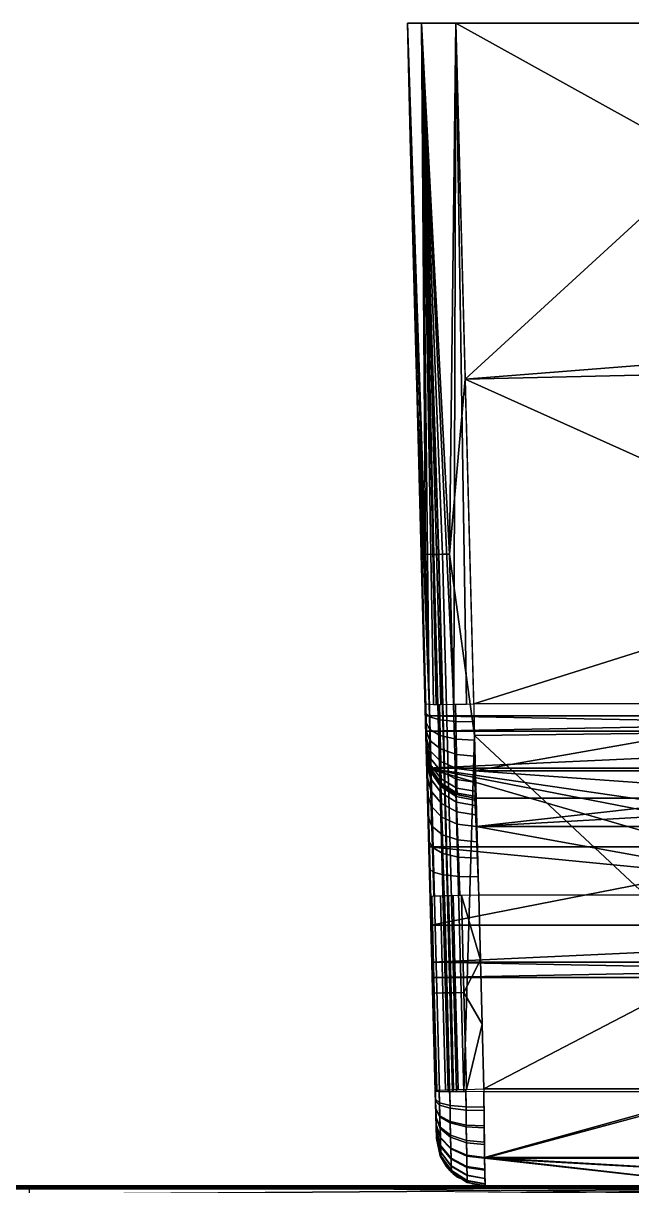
# Model space of a CAD drawing. Extents: x -30.2 to 30.1, y -17.9 to 0.1.
# Drawn here: x -16.78 to -10.5, y -11.87 to 0.13 of the extents above; entities that cross this region are included whole.
import ezdxf

# ---------------------------------------------------------------- set-up
doc = ezdxf.new("R2010")
doc.units = 0
doc.header["$MEASUREMENT"] = 0
doc.layers.add('Pux Jalapa', color=255, linetype='CONTINUOUS')

msp = doc.modelspace()

# ---------------------------------------------------------------- linework, layer by layer
at = {"layer": 'Pux Jalapa'}
for points in [[(-12.814, 0.132, -7.064), (-12.722, -3.381, -6.972), (-12.588, -6.898, -7.081)], [(-12.668, 0.132, -7.418), (-12.814, 0.132, -7.064), (-12.588, -6.898, -7.081)], [(-12.814, 0.132, 7.064), (-12.668, 0.132, 7.418), (-12.627, -5.35, 7.125)], [(-12.671, -5.345, 6.921), (-12.814, 0.132, 7.064), (-12.666, -5.347, 6.99)], [(-12.627, -5.35, 7.125), (-12.666, -5.347, 6.99), (-12.814, 0.132, 7.064)], [(-10.866, 0.132, 7.564), (-12.314, 0.132, 7.564), (-12.814, 0.132, 7.064)], [(-12.814, 0.132, 7.064), (-12.814, 0.132, 5.652), (-10.843, 0.132, 5.673)], [(-12.814, 0.132, 5.652), (-12.814, 0.132, 4.239), (-10.843, 0.132, 5.673)], [(-12.814, 0.132, 4.239), (-12.814, 0.132, 2.826), (-10.843, 0.132, 3.782)], [(-12.814, 0.132, 2.826), (-12.814, 0.132, 1.413), (-10.843, 0.132, 3.782)], [(-12.814, 0.132, 1.413), (-12.814, 0.132, 0), (-10.5, 0.132, 0)], [(-12.814, 0.132, 0), (-12.814, 0.132, -1.413), (-10.5, 0.132, 0)], [(-12.814, 0.132, -1.413), (-12.814, 0.132, -2.826), (-10.843, 0.132, -3.782)], [(-12.814, 0.132, -2.826), (-12.814, 0.132, -4.239), (-10.843, 0.132, -3.782)], [(-12.814, 0.132, -4.239), (-12.814, 0.132, -5.652), (-10.843, 0.132, -5.673)], [(-12.814, 0.132, -5.652), (-12.814, 0.132, -7.064), (-10.843, 0.132, -5.673)], [(-12.814, 0.132, -7.064), (-12.314, 0.132, -7.564), (-10.866, 0.132, -7.564)], [(-10.165, 0.132, -1.25), (-10.5, 0.132, 0), (-12.814, 0.132, -1.413)], [(-10.5, 0.132, 0), (-10.165, 0.132, 1.25), (-12.814, 0.132, 1.413)], [(-10.843, 0.132, 3.782), (-10.843, 0.132, 5.673), (-12.814, 0.132, 4.239)], [(-10.843, 0.132, -5.673), (-10.843, 0.132, -3.782), (-12.814, 0.132, -4.239)], [(-10.843, 0.132, 5.673), (-10.866, 0.132, 7.564), (-12.814, 0.132, 7.064)], [(-10.843, 0.132, 3.782), (-12.814, 0.132, 1.413), (-10.165, 0.132, 1.25)], [(-12.814, 0.132, -1.413), (-10.843, 0.132, -3.782), (-10.165, 0.132, -1.25)], [(-10.843, 0.132, -5.673), (-12.814, 0.132, -7.064), (-10.866, 0.132, -7.564)], [(-12.814, 0.132, 7.064), (-12.814, 0.132, 5.78), (-12.782, -1.093, 7.032)], [(-12.814, 0.132, 5.78), (-12.814, 0.132, 4.496), (-12.777, -1.307, 5.362)], [(-12.814, 0.132, 4.496), (-12.814, 0.132, 3.211), (-12.777, -1.307, 3.575)], [(-12.814, 0.132, 3.211), (-12.814, 0.132, 1.927), (-12.777, -1.307, 1.787)], [(-12.814, 0.132, 1.927), (-12.814, 0.132, 0.642), (-12.777, -1.307, 1.787)], [(-12.814, 0.132, 0.642), (-12.814, 0.132, -0.642), (-12.777, -1.307, 0)], [(-12.814, 0.132, -0.642), (-12.814, 0.132, -1.927), (-12.777, -1.307, -1.787)], [(-12.814, 0.132, -1.927), (-12.814, 0.132, -3.211), (-12.777, -1.307, -1.787)], [(-12.814, 0.132, -3.211), (-12.814, 0.132, -4.496), (-12.777, -1.307, -3.575)], [(-12.814, 0.132, -4.496), (-12.814, 0.132, -5.78), (-12.777, -1.307, -5.362)], [(-12.814, 0.132, -5.78), (-12.814, 0.132, -7.064), (-12.784, -1.039, -7.034)], [(-12.777, -1.307, 3.575), (-12.777, -1.307, 5.362), (-12.814, 0.132, 4.496)], [(-12.777, -1.307, 1.787), (-12.777, -1.307, 3.575), (-12.814, 0.132, 3.211)], [(-12.777, -1.307, 0), (-12.777, -1.307, 1.787), (-12.814, 0.132, 0.642)], [(-12.777, -1.307, -1.787), (-12.777, -1.307, 0), (-12.814, 0.132, -0.642)], [(-12.777, -1.307, -3.575), (-12.777, -1.307, -1.787), (-12.814, 0.132, -3.211)], [(-12.777, -1.307, -5.362), (-12.777, -1.307, -3.575), (-12.814, 0.132, -4.496)], [(-12.782, -1.093, 7.032), (-12.814, 0.132, 5.78), (-12.777, -1.307, 5.362)], [(-12.777, -1.307, -5.362), (-12.814, 0.132, -5.78), (-12.784, -1.039, -7.034)], [(-12.314, 0.132, -7.564), (-12.668, 0.132, -7.418), (-12.334, -6.898, -7.337)], [(-12.588, -6.898, -7.081), (-12.544, -6.899, -7.161), (-12.668, 0.132, -7.418)], [(-12.544, -6.899, -7.161), (-12.517, -6.9, -7.197), (-12.668, 0.132, -7.418)], [(-12.517, -6.9, -7.197), (-12.511, -6.9, -7.204), (-12.668, 0.132, -7.418)], [(-12.511, -6.9, -7.204), (-12.468, -6.9, -7.249), (-12.668, 0.132, -7.418)], [(-12.468, -6.9, -7.249), (-12.334, -6.898, -7.337), (-12.668, 0.132, -7.418)], [(-12.668, 0.132, 7.418), (-12.314, 0.132, 7.564), (-12.379, -5.35, 7.375)], [(-12.379, -5.35, 7.375), (-12.452, -5.35, 7.334), (-12.668, 0.132, 7.418)], [(-12.452, -5.35, 7.334), (-12.488, -5.351, 7.307), (-12.668, 0.132, 7.418)], [(-12.488, -5.351, 7.307), (-12.494, -5.351, 7.302), (-12.668, 0.132, 7.418)], [(-12.494, -5.351, 7.302), (-12.54, -5.351, 7.258), (-12.668, 0.132, 7.418)], [(-12.54, -5.351, 7.258), (-12.627, -5.35, 7.125), (-12.668, 0.132, 7.418)], [(-12.314, 0.132, 7.564), (-12.218, -3.543, 7.468), (-12.379, -5.35, 7.375)], [(-12.334, -6.898, -7.337), (-12.203, -6.896, -7.375), (-12.314, 0.132, -7.564)], [(-12.203, -6.896, -7.375), (-12.13, -6.894, -7.38), (-12.314, 0.132, -7.564)], [(-12.13, -6.894, -7.38), (-12.314, 0.132, -7.564), (-4.179, -4.381, -7.446)], [(-12.314, 0.132, -7.564), (0, 0.132, -7.564), (-4.179, -4.381, -7.446)], [(-8.21, 0.132, 7.564), (-12.314, 0.132, 7.564), (-12.218, -3.543, 7.468)], [(-3.652, -2.868, 7.486), (-8.21, 0.132, 7.564), (-12.218, -3.543, 7.468)], [(-9.417, 0.132, 7.564), (-10.866, 0.132, 7.564), (-10.843, 0.132, 5.673)], [(-10.866, 0.132, -7.564), (-9.417, 0.132, -7.564), (-10.843, 0.132, -5.673)], [(-8.871, 0.132, 3.782), (-8.871, 0.132, 5.673), (-10.843, 0.132, 5.673), (-10.843, 0.132, 3.782)], [(-8.871, 0.132, -5.673), (-8.871, 0.132, -3.782), (-10.843, 0.132, -3.782), (-10.843, 0.132, -5.673)], [(-9.25, 0.132, -2.165), (-10.165, 0.132, -1.25), (-10.843, 0.132, -3.782)], [(-10.165, 0.132, 1.25), (-9.25, 0.132, 2.165), (-10.843, 0.132, 3.782)], [(-10.843, 0.132, 5.673), (-8.871, 0.132, 5.673), (-9.417, 0.132, 7.564)], [(-8.871, 0.132, 3.782), (-10.843, 0.132, 3.782), (-9.25, 0.132, 2.165)], [(-10.843, 0.132, -3.782), (-8.871, 0.132, -3.782), (-9.25, 0.132, -2.165)], [(-8.871, 0.132, -5.673), (-10.843, 0.132, -5.673), (-9.417, 0.132, -7.564)], [(-12.784, -1.039, -7.034), (-12.753, -2.21, -7.003), (-12.777, -1.307, -5.362)], [(-12.75, -2.318, 7), (-12.782, -1.093, 7.032), (-12.777, -1.307, 5.362)], [(-12.777, -1.307, 3.575), (-12.739, -2.746, 3.575), (-12.739, -2.746, 5.362), (-12.777, -1.307, 5.362)], [(-12.777, -1.307, 1.787), (-12.739, -2.746, 1.787), (-12.739, -2.746, 3.575), (-12.777, -1.307, 3.575)], [(-12.777, -1.307, 0), (-12.739, -2.746, 0), (-12.739, -2.746, 1.787), (-12.777, -1.307, 1.787)], [(-12.777, -1.307, -1.787), (-12.739, -2.746, -1.787), (-12.739, -2.746, 0), (-12.777, -1.307, 0)], [(-12.777, -1.307, -3.575), (-12.739, -2.746, -3.575), (-12.739, -2.746, -1.787), (-12.777, -1.307, -1.787)], [(-12.777, -1.307, -5.362), (-12.739, -2.746, -5.362), (-12.739, -2.746, -3.575), (-12.777, -1.307, -3.575)], [(-12.777, -1.307, 5.362), (-12.739, -2.746, 5.362), (-12.75, -2.318, 7)], [(-12.739, -2.746, -5.362), (-12.777, -1.307, -5.362), (-12.753, -2.21, -7.003)], [(-12.753, -2.21, -7.003), (-12.722, -3.381, -6.972), (-12.739, -2.746, -5.362)], [(-12.718, -3.543, 6.968), (-12.75, -2.318, 7), (-12.739, -2.746, 5.362)], [(-12.739, -2.746, 3.575), (-12.701, -4.185, 3.575), (-12.701, -4.185, 5.362), (-12.739, -2.746, 5.362)], [(-12.739, -2.746, 1.787), (-12.701, -4.185, 1.787), (-12.701, -4.185, 3.575), (-12.739, -2.746, 3.575)], [(-12.739, -2.746, 0), (-12.701, -4.185, 0), (-12.701, -4.185, 1.787), (-12.739, -2.746, 1.787)], [(-12.739, -2.746, -1.787), (-12.701, -4.185, -1.787), (-12.701, -4.185, 0), (-12.739, -2.746, 0)], [(-12.739, -2.746, -3.575), (-12.701, -4.185, -3.575), (-12.701, -4.185, -1.787), (-12.739, -2.746, -1.787)], [(-12.739, -2.746, -5.362), (-12.701, -4.185, -5.362), (-12.701, -4.185, -3.575), (-12.739, -2.746, -3.575)], [(-12.739, -2.746, 5.362), (-12.701, -4.185, 5.362), (-12.718, -3.543, 6.968)], [(-12.701, -4.185, -5.362), (-12.739, -2.746, -5.362), (-12.722, -3.381, -6.972)], [(-4.152, -3.355, 7.473), (-3.652, -2.868, 7.486), (-12.218, -3.543, 7.468)], [(-4.251, -7.125, 7.374), (-4.152, -3.355, 7.473), (-12.218, -3.543, 7.468)], [(-12.722, -3.381, -6.972), (-12.63, -6.894, -6.88), (-12.588, -6.898, -7.081)], [(-12.722, -3.381, -6.972), (-12.692, -4.552, -6.942), (-12.701, -4.185, -5.362)], [(-12.686, -4.769, 6.936), (-12.718, -3.543, 6.968), (-12.701, -4.185, 5.362)], [(-12.218, -3.543, 7.468), (-12.122, -7.219, 7.372), (-12.379, -5.35, 7.375)], [(-12.218, -3.543, 7.468), (-12.122, -7.219, 7.372), (-4.251, -7.125, 7.374)], [(-12.701, -4.185, 3.575), (-12.663, -5.625, 3.575), (-12.663, -5.625, 5.362), (-12.701, -4.185, 5.362)], [(-12.701, -4.185, 1.787), (-12.663, -5.625, 1.787), (-12.663, -5.625, 3.575), (-12.701, -4.185, 3.575)], [(-12.701, -4.185, 0), (-12.663, -5.625, 0), (-12.663, -5.625, 1.787), (-12.701, -4.185, 1.787)], [(-12.701, -4.185, -1.787), (-12.663, -5.625, -1.787), (-12.663, -5.625, 0), (-12.701, -4.185, 0)], [(-12.701, -4.185, -3.575), (-12.663, -5.625, -3.575), (-12.663, -5.625, -1.787), (-12.701, -4.185, -1.787)], [(-12.701, -4.185, -5.362), (-12.663, -5.625, -5.362), (-12.663, -5.625, -3.575), (-12.701, -4.185, -3.575)], [(-12.701, -4.185, 5.362), (-12.663, -5.625, 5.362), (-12.686, -4.769, 6.936)], [(-12.663, -5.625, -5.362), (-12.701, -4.185, -5.362), (-12.692, -4.552, -6.942)], [(-4.245, -6.894, -7.38), (-12.13, -6.894, -7.38), (-4.179, -4.381, -7.446)], [(-12.692, -4.552, -6.942), (-12.661, -5.723, -6.911), (-12.663, -5.625, -5.362)], [(-12.654, -5.994, 6.904), (-12.686, -4.769, 6.936), (-12.663, -5.625, 5.362)], [(-12.526, -10.894, 6.776), (-12.671, -5.345, 6.921), (-12.666, -5.347, 6.99), (-12.521, -10.896, 6.844)], [(-12.521, -10.896, 6.844), (-12.666, -5.347, 6.99), (-12.627, -5.35, 7.125), (-12.482, -10.898, 6.98)], [(-12.482, -10.898, 6.98), (-12.627, -5.35, 7.125), (-12.54, -5.351, 7.258), (-12.394, -10.9, 7.113)], [(-12.394, -10.9, 7.113), (-12.54, -5.351, 7.258), (-12.494, -5.351, 7.302), (-12.349, -10.9, 7.157)], [(-12.349, -10.9, 7.157), (-12.494, -5.351, 7.302), (-12.488, -5.351, 7.307), (-12.343, -10.9, 7.162)], [(-12.343, -10.9, 7.162), (-12.488, -5.351, 7.307), (-12.452, -5.35, 7.334), (-12.307, -10.899, 7.189)], [(-12.307, -10.899, 7.189), (-12.452, -5.35, 7.334), (-12.379, -5.35, 7.375), (-12.233, -10.899, 7.23)], [(-12.233, -10.899, 7.23), (-12.379, -5.35, 7.375), (-12.122, -7.219, 7.372)], [(-12.663, -5.625, 0), (-12.626, -7.064, 0), (-12.626, -7.064, 1.787), (-12.663, -5.625, 1.787)], [(-12.663, -5.625, -1.787), (-12.626, -7.064, -1.787), (-12.626, -7.064, 0), (-12.663, -5.625, 0)], [(-12.663, -5.625, -3.575), (-12.626, -7.064, -3.575), (-12.626, -7.064, -1.787), (-12.663, -5.625, -1.787)], [(-12.661, -5.723, -6.911), (-12.63, -6.894, -6.88), (-12.663, -5.625, -5.362)], [(-12.63, -6.894, -6.88), (-12.617, -7.381, -6.381), (-12.663, -5.625, -5.362)], [(-12.617, -7.381, -6.381), (-12.617, -7.381, -5.315), (-12.663, -5.625, -5.362)], [(-12.622, -7.219, 6.872), (-12.654, -5.994, 6.904), (-12.663, -5.625, 5.362)], [(-12.627, -7.018, 4.019), (-12.613, -7.558, 5.099), (-12.663, -5.625, 5.362)], [(-12.663, -5.625, 1.787), (-12.626, -7.064, 1.787), (-12.663, -5.625, 3.575)], [(-12.626, -7.064, -3.575), (-12.663, -5.625, -3.575), (-12.663, -5.625, -5.362)], [(-12.663, -5.625, 5.362), (-12.663, -5.625, 3.575), (-12.627, -7.018, 4.019)], [(-12.663, -5.625, -5.362), (-12.617, -7.381, -5.315), (-12.626, -7.064, -3.575)], [(-12.622, -7.219, 6.872), (-12.663, -5.625, 5.362), (-12.613, -7.558, 5.099)], [(-12.626, -7.064, 1.787), (-12.627, -7.018, 4.019), (-12.663, -5.625, 3.575)], [(-12.628, -6.987, -6.869), (-12.63, -6.894, -6.88), (-12.59, -6.898, -7.076), (-12.587, -7.027, -7.06)], [(-12.587, -7.027, -7.06), (-12.59, -6.898, -7.076), (-12.482, -6.9, -7.236), (-12.479, -7.058, -7.216)], [(-12.479, -7.058, -7.216), (-12.482, -6.9, -7.236), (-12.317, -6.898, -7.344), (-12.314, -7.077, -7.322)], [(-12.314, -7.077, -7.322), (-12.317, -6.898, -7.344), (-12.13, -6.894, -7.38), (-12.128, -7.08, -7.358)], [(-8.188, -6.894, -7.38), (-12.13, -6.894, -7.38), (-12.121, -7.584, -7.078)], [(-4.263, -7.584, -7.078), (-8.188, -6.894, -7.38), (-12.121, -7.584, -7.078)], [(-12.625, -7.082, -6.839), (-12.628, -6.987, -6.869), (-12.587, -7.027, -7.06), (-12.584, -7.158, -7.017)], [(-12.613, -7.558, 2.939), (-12.627, -7.018, 4.019), (-12.626, -7.064, 1.787)], [(-12.623, -7.177, 4.654), (-12.627, -7.018, 4.019), (-4.252, -7.177, 4.654)], [(-12.627, -7.018, 4.019), (-12.623, -7.177, 3.384), (-4.248, -7.018, 4.019)], [(-4.248, -7.018, 4.019), (-4.252, -7.177, 4.654), (-12.627, -7.018, 4.019)], [(-12.626, -7.064, 0), (-12.588, -8.503, 0), (-12.588, -8.503, 1.787), (-12.626, -7.064, 1.787)], [(-12.626, -7.064, -1.787), (-12.588, -8.503, -1.787), (-12.588, -8.503, 0), (-12.626, -7.064, 0)], [(-12.617, -7.381, -5.315), (-12.617, -7.381, -4.25), (-12.626, -7.064, -3.575)], [(-12.617, -7.381, -4.25), (-12.606, -7.821, -3.189), (-12.626, -7.064, -3.575)], [(-12.626, -7.064, 1.787), (-12.588, -8.503, 1.787), (-12.613, -7.558, 2.939)], [(-12.588, -8.503, -1.787), (-12.626, -7.064, -1.787), (-12.606, -7.821, -3.189)], [(-12.626, -7.064, -1.787), (-12.626, -7.064, -3.575), (-12.606, -7.821, -3.189)], [(-4.252, -7.177, 3.384), (-4.248, -7.018, 4.019), (-12.623, -7.177, 3.384)], [(-12.584, -7.158, -7.017), (-12.587, -7.027, -7.06), (-12.479, -7.058, -7.216), (-12.475, -7.219, -7.163)], [(-12.475, -7.219, -7.163), (-12.479, -7.058, -7.216), (-12.314, -7.077, -7.322), (-12.311, -7.259, -7.262)], [(-12.311, -7.259, -7.262), (-12.314, -7.077, -7.322), (-12.128, -7.08, -7.358), (-12.126, -7.269, -7.297)], [(-12.623, -7.163, -6.793), (-12.625, -7.082, -6.839), (-12.584, -7.158, -7.017), (-12.581, -7.272, -6.954)], [(-12.621, -7.239, -6.729), (-12.623, -7.163, -6.793), (-12.581, -7.272, -6.954), (-12.579, -7.377, -6.865)], [(-12.613, -7.558, 5.099), (-12.623, -7.177, 4.654), (-4.252, -7.177, 4.654)], [(-12.623, -7.177, 3.384), (-12.613, -7.558, 2.939), (-4.252, -7.177, 3.384)], [(-4.262, -7.558, 2.939), (-4.252, -7.177, 3.384), (-12.613, -7.558, 2.939)], [(-4.252, -7.177, 4.654), (-4.262, -7.558, 5.099), (-12.613, -7.558, 5.099)], [(-12.581, -7.272, -6.954), (-12.584, -7.158, -7.017), (-12.475, -7.219, -7.163), (-12.472, -7.358, -7.085)], [(-4.251, -7.125, 7.374), (-12.122, -7.219, 7.372), (-8.188, -10.894, 7.276)], [(-12.59, -8.444, 6.84), (-12.622, -7.219, 6.872), (-12.592, -8.368, 5.369)], [(-12.613, -7.558, 5.099), (-12.592, -8.368, 5.369), (-12.622, -7.219, 6.872)], [(-12.62, -7.298, -6.657), (-12.621, -7.239, -6.729), (-12.579, -7.377, -6.865), (-12.577, -7.458, -6.763)], [(-12.618, -7.344, -6.569), (-12.62, -7.298, -6.657), (-12.577, -7.458, -6.763), (-12.575, -7.522, -6.642)], [(-12.579, -7.377, -6.865), (-12.581, -7.272, -6.954), (-12.472, -7.358, -7.085), (-12.47, -7.488, -6.975)], [(-12.472, -7.358, -7.085), (-12.475, -7.219, -7.163), (-12.311, -7.259, -7.262), (-12.308, -7.416, -7.175)], [(-12.308, -7.416, -7.175), (-12.311, -7.259, -7.262), (-12.126, -7.269, -7.297), (-12.123, -7.432, -7.206)], [(-12.122, -7.219, 7.372), (-12.026, -10.894, 7.276), (-12.233, -10.899, 7.23)], [(-12.122, -7.219, 7.372), (-12.026, -10.894, 7.276), (-8.188, -10.894, 7.276)], [(-12.618, -7.371, -6.479), (-12.618, -7.344, -6.569), (-12.575, -7.522, -6.642), (-12.574, -7.559, -6.518)], [(-12.617, -7.381, -6.381), (-12.618, -7.371, -6.479), (-12.574, -7.559, -6.518), (-12.574, -7.573, -6.381)], [(-12.617, -7.381, -6.381), (-12.617, -7.381, -5.315), (-12.614, -7.429, -6.381)], [(-12.617, -7.381, -5.315), (-12.617, -7.381, -4.25), (-12.614, -7.429, -4.25)], [(-12.614, -7.429, -4.25), (-12.614, -7.429, -6.381), (-12.617, -7.381, -5.315)], [(-12.578, -7.564, -4.25), (-12.577, -7.591, -3.986), (-12.617, -7.412, -3.949), (-12.617, -7.381, -4.25)], [(-12.577, -7.591, -3.986), (-12.575, -7.664, -3.746), (-12.615, -7.495, -3.676), (-12.617, -7.412, -3.949)], [(-12.592, -7.525, -4.25), (-12.592, -7.525, -6.381), (-12.614, -7.429, -6.381), (-12.614, -7.429, -4.25)], [(-12.577, -7.458, -6.763), (-12.579, -7.377, -6.865), (-12.47, -7.488, -6.975), (-12.468, -7.587, -6.851)], [(-12.47, -7.488, -6.975), (-12.472, -7.358, -7.085), (-12.308, -7.416, -7.175), (-12.306, -7.561, -7.051)], [(-12.306, -7.561, -7.051), (-12.308, -7.416, -7.175), (-12.123, -7.432, -7.206), (-12.121, -7.584, -7.078)], [(-12.575, -7.664, -3.746), (-12.572, -7.791, -3.513), (-12.611, -7.639, -3.409), (-12.615, -7.495, -3.676)], [(-12.592, -8.368, 2.669), (-12.613, -7.558, 2.939), (-12.588, -8.503, 1.787)], [(-12.592, -8.368, 5.369), (-12.613, -7.558, 5.099), (-8.438, -8.368, 5.369)], [(-12.613, -7.558, 2.939), (-12.592, -8.368, 2.669), (-9.822, -8.368, 2.669)], [(-9.822, -8.368, 2.669), (-7.053, -8.368, 2.669), (-12.613, -7.558, 2.939)], [(-8.438, -8.368, 5.369), (-12.613, -7.558, 5.099), (-4.262, -7.558, 5.099)], [(-12.613, -7.558, 2.939), (-7.053, -8.368, 2.669), (-4.262, -7.558, 2.939)], [(-12.491, -7.7, -4.25), (-12.491, -7.7, -6.381), (-12.592, -7.525, -6.381), (-12.592, -7.525, -4.25)], [(-12.575, -7.522, -6.642), (-12.577, -7.458, -6.763), (-12.468, -7.587, -6.851), (-12.466, -7.666, -6.701)], [(-12.574, -7.559, -6.518), (-12.575, -7.522, -6.642), (-12.466, -7.666, -6.701), (-12.465, -7.711, -6.549)], [(-12.574, -7.573, -6.381), (-12.574, -7.559, -6.518), (-12.465, -7.711, -6.549), (-12.465, -7.728, -6.381)], [(-12.468, -7.587, -6.851), (-12.47, -7.488, -6.975), (-12.306, -7.561, -7.051), (-12.304, -7.674, -6.911)], [(-12.572, -7.791, -3.513), (-12.567, -7.95, -3.32), (-12.606, -7.821, -3.189), (-12.611, -7.639, -3.409)], [(-12.468, -7.724, -4.25), (-12.468, -7.748, -4.018), (-12.577, -7.591, -3.986), (-12.578, -7.564, -4.25)], [(-12.468, -7.748, -4.018), (-12.466, -7.813, -3.809), (-12.575, -7.664, -3.746), (-12.577, -7.591, -3.986)], [(-12.466, -7.813, -3.809), (-12.462, -7.923, -3.604), (-12.572, -7.791, -3.513), (-12.575, -7.664, -3.746)], [(-12.466, -7.666, -6.701), (-12.468, -7.587, -6.851), (-12.304, -7.674, -6.911), (-12.303, -7.763, -6.742)], [(-12.465, -7.711, -6.549), (-12.466, -7.666, -6.701), (-12.303, -7.763, -6.742), (-12.302, -7.814, -6.57)], [(-12.304, -7.674, -6.911), (-12.306, -7.561, -7.051), (-12.121, -7.584, -7.078), (-12.12, -7.702, -6.933)], [(-12.303, -7.763, -6.742), (-12.304, -7.674, -6.911), (-12.12, -7.702, -6.933), (-12.119, -7.794, -6.757)], [(-12.121, -7.584, -7.078), (-12.118, -7.868, -6.381), (-8.194, -7.868, -6.381)], [(-8.194, -7.868, -6.381), (-4.263, -7.584, -7.078), (-12.121, -7.584, -7.078)], [(-12.462, -7.923, -3.604), (-12.458, -8.063, -3.436), (-12.567, -7.95, -3.32), (-12.572, -7.791, -3.513)], [(-12.449, -7.743, -4.25), (-12.449, -7.743, -6.381), (-12.491, -7.7, -6.381), (-12.491, -7.7, -4.25)], [(-12.31, -7.829, -4.25), (-12.31, -7.851, -4.04), (-12.468, -7.748, -4.018), (-12.468, -7.724, -4.25)], [(-12.31, -7.851, -4.04), (-12.308, -7.909, -3.851), (-12.466, -7.813, -3.809), (-12.468, -7.748, -4.018)], [(-12.465, -7.728, -6.381), (-12.465, -7.711, -6.549), (-12.302, -7.814, -6.57), (-12.301, -7.833, -6.381)], [(-12.435, -7.754, -4.25), (-12.435, -7.754, -6.381), (-12.449, -7.743, -6.381), (-12.449, -7.743, -4.25)], [(-12.398, -7.782, -4.25), (-12.398, -7.782, -6.381), (-12.435, -7.754, -6.381), (-12.435, -7.754, -4.25)], [(-12.317, -7.827, -4.25), (-12.317, -7.827, -6.381), (-12.398, -7.782, -6.381), (-12.398, -7.782, -4.25)], [(-12.302, -7.814, -6.57), (-12.303, -7.763, -6.742), (-12.119, -7.794, -6.757), (-12.118, -7.848, -6.578)], [(-12.567, -7.95, -3.32), (-12.562, -8.156, -3.152), (-12.6, -8.055, -2.998), (-12.606, -7.821, -3.189)], [(-12.606, -7.821, -3.189), (-12.578, -8.881, -2.75), (-12.588, -8.503, -1.787)], [(-12.308, -7.909, -3.851), (-12.304, -8.009, -3.665), (-12.462, -7.923, -3.604), (-12.466, -7.813, -3.809)], [(-12.118, -7.868, -4.25), (-12.118, -7.868, -5.315), (-12.317, -7.827, -4.25)], [(-12.118, -7.868, -5.315), (-12.118, -7.868, -6.381), (-12.317, -7.827, -6.381)], [(-12.317, -7.827, -6.381), (-12.317, -7.827, -4.25), (-12.118, -7.868, -5.315)], [(-12.118, -7.868, -4.25), (-12.117, -7.889, -4.049), (-12.31, -7.851, -4.04), (-12.31, -7.829, -4.25)], [(-12.117, -7.889, -4.049), (-12.115, -7.944, -3.867), (-12.308, -7.909, -3.851), (-12.31, -7.851, -4.04)], [(-12.115, -7.944, -3.867), (-12.111, -8.04, -3.69), (-12.304, -8.009, -3.665), (-12.308, -7.909, -3.851)], [(-12.301, -7.833, -6.381), (-12.302, -7.814, -6.57), (-12.118, -7.848, -6.578), (-12.118, -7.868, -6.381)], [(-12.106, -8.161, -3.543), (-12.118, -7.868, -4.25), (-9.502, -7.868, -4.25)], [(-4.27, -7.868, -4.25), (-4.27, -7.868, -6.381), (-12.118, -7.868, -6.381), (-12.118, -7.868, -4.25)], [(-9.502, -7.868, -4.25), (-6.886, -7.868, -4.25), (-12.106, -8.161, -3.543)], [(-12.106, -8.161, -3.543), (-6.886, -7.868, -4.25), (-4.278, -8.161, -3.543)], [(-12.458, -8.063, -3.436), (-12.453, -8.244, -3.289), (-12.562, -8.156, -3.152), (-12.567, -7.95, -3.32)], [(-12.304, -8.009, -3.665), (-12.3, -8.136, -3.513), (-12.458, -8.063, -3.436), (-12.462, -7.923, -3.604)], [(-12.111, -8.04, -3.69), (-12.106, -8.161, -3.543), (-12.3, -8.136, -3.513), (-12.304, -8.009, -3.665)], [(-12.562, -8.156, -3.152), (-12.556, -8.377, -3.036), (-12.593, -8.307, -2.864), (-12.6, -8.055, -2.998)], [(-12.453, -8.244, -3.289), (-12.447, -8.437, -3.188), (-12.556, -8.377, -3.036), (-12.562, -8.156, -3.152)], [(-12.3, -8.136, -3.513), (-12.294, -8.299, -3.38), (-12.453, -8.244, -3.289), (-12.458, -8.063, -3.436)], [(-12.106, -8.161, -3.543), (-12.1, -8.318, -3.415), (-12.294, -8.299, -3.38), (-12.3, -8.136, -3.513)], [(-12.294, -8.299, -3.38), (-12.288, -8.475, -3.288), (-12.447, -8.437, -3.188), (-12.453, -8.244, -3.289)], [(-12.078, -8.868, -3.25), (-12.106, -8.161, -3.543), (-8.194, -8.868, -3.25)], [(-8.194, -8.868, -3.25), (-12.106, -8.161, -3.543), (-4.278, -8.161, -3.543)], [(-12.556, -8.377, -3.036), (-12.549, -8.632, -2.96), (-12.586, -8.597, -2.777), (-12.593, -8.307, -2.864)], [(-8.438, -8.368, 2.669), (-12.592, -8.368, 2.669), (-12.57, -9.178, 2.939)], [(-12.57, -9.178, 5.099), (-12.592, -8.368, 5.369), (-4.305, -9.178, 5.099)], [(-4.283, -8.368, 5.369), (-4.305, -9.178, 5.099), (-12.592, -8.368, 5.369)], [(-12.592, -8.368, 5.369), (-12.57, -9.178, 5.099), (-12.59, -8.444, 6.84)], [(-12.57, -9.178, 2.939), (-12.592, -8.368, 2.669), (-12.588, -8.503, 1.787)], [(-4.305, -9.178, 2.939), (-8.438, -8.368, 2.669), (-12.57, -9.178, 2.939)], [(-12.447, -8.437, -3.188), (-12.44, -8.66, -3.122), (-12.549, -8.632, -2.96), (-12.556, -8.377, -3.036)], [(-12.1, -8.318, -3.415), (-12.093, -8.485, -3.326), (-12.288, -8.475, -3.288), (-12.294, -8.299, -3.38)], [(-12.558, -9.669, 6.808), (-12.59, -8.444, 6.84), (-12.57, -9.178, 5.099)], [(-12.588, -8.503, 0), (-12.55, -9.942, 0), (-12.55, -9.942, 1.787), (-12.588, -8.503, 1.787)], [(-12.588, -8.503, -1.787), (-12.55, -9.942, -1.787), (-12.55, -9.942, 0), (-12.588, -8.503, 0)], [(-12.588, -8.503, 1.787), (-12.55, -9.942, 1.787), (-12.57, -9.178, 2.939)], [(-12.55, -9.942, -1.787), (-12.588, -8.503, -1.787), (-12.578, -8.881, -2.75)], [(-12.288, -8.475, -3.288), (-12.281, -8.676, -3.228), (-12.44, -8.66, -3.122), (-12.447, -8.437, -3.188)], [(-12.093, -8.485, -3.326), (-12.086, -8.679, -3.268), (-12.281, -8.676, -3.228), (-12.288, -8.475, -3.288)], [(-12.549, -8.632, -2.96), (-12.542, -8.88, -2.937), (-12.578, -8.881, -2.75), (-12.586, -8.597, -2.777)], [(-12.44, -8.66, -3.122), (-12.434, -8.877, -3.102), (-12.542, -8.88, -2.937), (-12.549, -8.632, -2.96)], [(-12.281, -8.676, -3.228), (-12.274, -8.873, -3.21), (-12.434, -8.877, -3.102), (-12.44, -8.66, -3.122)], [(-12.086, -8.679, -3.268), (-12.078, -8.868, -3.25), (-12.274, -8.873, -3.21), (-12.281, -8.676, -3.228)], [(-12.448, -9.878, -3.055), (-12.474, -8.878, -3.055), (-12.563, -8.881, -2.874), (-12.536, -9.881, -2.874)], [(-12.404, -9.877, -3.105), (-12.43, -8.877, -3.105), (-12.474, -8.878, -3.055), (-12.448, -9.878, -3.055)], [(-12.369, -9.876, -3.137), (-12.395, -8.876, -3.137), (-12.43, -8.877, -3.105), (-12.404, -9.877, -3.105)], [(-12.364, -9.876, -3.141), (-12.39, -8.876, -3.141), (-12.395, -8.876, -3.137), (-12.369, -9.876, -3.137)], [(-12.316, -9.875, -3.175), (-12.342, -8.875, -3.175), (-12.39, -8.876, -3.141), (-12.364, -9.876, -3.141)], [(-12.231, -9.873, -3.217), (-12.257, -8.873, -3.217), (-12.342, -8.875, -3.175), (-12.316, -9.875, -3.175)], [(-12.061, -9.535, -3.25), (-12.078, -8.868, -3.25), (-12.257, -8.873, -3.217)], [(-12.257, -8.873, -3.217), (-12.231, -9.873, -3.217), (-12.061, -9.535, -3.25)], [(-8.187, -8.868, -3.25), (-12.078, -8.868, -3.25), (-12.026, -10.868, -3.25)], [(-12.026, -10.868, -3.25), (-8.187, -10.868, -3.25), (-8.187, -8.868, -3.25)], [(-12.549, -9.881, -2.802), (-12.576, -8.881, -2.802), (-12.578, -8.881, -2.75), (-12.552, -9.881, -2.75)], [(-12.578, -8.881, -2.75), (-12.552, -9.881, -2.75), (-12.55, -9.942, -1.787)], [(-12.536, -9.881, -2.874), (-12.563, -8.881, -2.874), (-12.576, -8.881, -2.802), (-12.549, -9.881, -2.802)], [(-12.57, -9.178, 2.939), (-12.56, -9.559, 3.384), (-4.305, -9.178, 2.939)], [(-12.56, -9.559, 4.654), (-12.57, -9.178, 5.099), (-4.305, -9.178, 5.099)], [(-12.526, -10.894, 6.776), (-12.558, -9.669, 6.808), (-12.57, -9.178, 5.099)], [(-12.57, -9.178, 5.099), (-12.556, -9.718, 4.019), (-12.513, -11.381, 5.058)], [(-12.556, -9.718, 4.019), (-12.57, -9.178, 2.939), (-12.55, -9.942, 1.787)], [(-12.513, -11.381, 5.058), (-12.526, -10.894, 6.776), (-12.57, -9.178, 5.099)], [(-4.305, -9.178, 5.099), (-4.315, -9.559, 4.654), (-12.56, -9.559, 4.654)], [(-4.315, -9.559, 3.384), (-4.305, -9.178, 2.939), (-12.56, -9.559, 3.384)], [(-12.56, -9.559, 3.384), (-12.556, -9.718, 4.019), (-4.315, -9.559, 3.384)], [(-12.556, -9.718, 4.019), (-12.56, -9.559, 4.654), (-4.319, -9.718, 4.019)], [(-4.315, -9.559, 4.654), (-4.319, -9.718, 4.019), (-12.56, -9.559, 4.654)], [(-4.319, -9.718, 4.019), (-4.315, -9.559, 3.384), (-12.556, -9.718, 4.019)], [(-12.043, -10.201, -3.25), (-12.061, -9.535, -3.25), (-12.231, -9.873, -3.217)], [(-12.513, -11.381, 3.84), (-12.513, -11.381, 5.058), (-12.556, -9.718, 4.019)], [(-12.55, -9.942, 1.787), (-12.513, -11.381, 3.84), (-12.556, -9.718, 4.019)], [(-12.523, -10.881, -2.802), (-12.549, -9.881, -2.802), (-12.552, -9.881, -2.75), (-12.526, -10.881, -2.75)], [(-12.552, -9.881, -2.75), (-12.526, -10.881, -2.75), (-12.55, -9.942, -1.787)], [(-12.513, -11.381, -2.25), (-12.513, -11.381, -1.032), (-12.55, -9.942, -1.787)], [(-12.513, -11.381, -1.032), (-12.513, -11.381, 0.186), (-12.55, -9.942, 0)], [(-12.513, -11.381, 0.186), (-12.513, -11.381, 1.404), (-12.55, -9.942, 0)], [(-12.513, -11.381, 1.404), (-12.513, -11.381, 2.622), (-12.55, -9.942, 1.787)], [(-12.513, -11.381, 2.622), (-12.513, -11.381, 3.84), (-12.55, -9.942, 1.787)], [(-12.55, -9.942, 1.787), (-12.55, -9.942, 0), (-12.513, -11.381, 1.404)], [(-12.55, -9.942, 0), (-12.55, -9.942, -1.787), (-12.513, -11.381, -1.032)], [(-12.55, -9.942, -1.787), (-12.526, -10.881, -2.75), (-12.513, -11.381, -2.25)], [(-12.51, -10.881, -2.874), (-12.536, -9.881, -2.874), (-12.549, -9.881, -2.802), (-12.523, -10.881, -2.802)], [(-12.422, -10.878, -3.055), (-12.448, -9.878, -3.055), (-12.536, -9.881, -2.874), (-12.51, -10.881, -2.874)], [(-12.378, -10.877, -3.105), (-12.404, -9.877, -3.105), (-12.448, -9.878, -3.055), (-12.422, -10.878, -3.055)], [(-12.343, -10.876, -3.137), (-12.369, -9.876, -3.137), (-12.404, -9.877, -3.105), (-12.378, -10.877, -3.105)], [(-12.337, -10.876, -3.141), (-12.364, -9.876, -3.141), (-12.369, -9.876, -3.137), (-12.343, -10.876, -3.137)], [(-12.29, -10.875, -3.175), (-12.316, -9.875, -3.175), (-12.364, -9.876, -3.141), (-12.337, -10.876, -3.141)], [(-12.205, -10.873, -3.217), (-12.231, -9.873, -3.217), (-12.316, -9.875, -3.175), (-12.29, -10.875, -3.175)], [(-12.231, -9.873, -3.217), (-12.205, -10.873, -3.217), (-12.043, -10.201, -3.25)], [(-12.026, -10.868, -3.25), (-12.043, -10.201, -3.25), (-12.205, -10.873, -3.217)], [(-12.523, -10.976, -2.741), (-12.526, -10.881, -2.75), (-12.486, -10.88, -2.946), (-12.483, -11.012, -2.933)], [(-12.526, -10.881, -2.75), (-12.517, -11.235, -2.604), (-12.513, -11.381, -2.25)], [(-12.526, -10.894, 6.776), (-12.523, -10.993, 6.763), (-12.482, -11.035, 6.953), (-12.486, -10.898, 6.971)], [(-12.513, -11.381, 5.058), (-12.513, -11.381, 6.276), (-12.526, -10.894, 6.776)], [(-12.483, -11.012, -2.933), (-12.486, -10.88, -2.946), (-12.378, -10.877, -3.105), (-12.374, -11.039, -3.089)], [(-12.486, -10.898, 6.971), (-12.482, -11.035, 6.953), (-12.374, -11.068, 7.109), (-12.377, -10.9, 7.131)], [(-12.374, -11.039, -3.089), (-12.378, -10.877, -3.105), (-12.212, -10.873, -3.214), (-12.209, -11.055, -3.196)], [(-12.377, -10.9, 7.131), (-12.374, -11.068, 7.109), (-12.209, -11.088, 7.215), (-12.212, -10.898, 7.239)], [(-12.209, -11.055, -3.196), (-12.212, -10.873, -3.214), (-12.026, -10.868, -3.25), (-12.024, -11.057, -3.232)], [(-12.212, -10.898, 7.239), (-12.209, -11.088, 7.215), (-12.023, -11.091, 7.251), (-12.026, -10.894, 7.276)], [(-9.467, -10.868, -3.25), (-12.026, -10.868, -3.25), (-12.017, -11.575, -2.957)], [(-12.017, -11.584, 6.974), (-12.026, -10.894, 7.276), (-9.467, -10.894, 7.276)], [(-4.367, -11.575, -2.957), (-9.467, -10.868, -3.25), (-12.017, -11.575, -2.957)], [(-12.017, -11.584, 6.974), (-9.467, -10.894, 7.276), (-4.368, -11.584, 6.974)], [(-12.521, -11.073, -2.712), (-12.523, -10.976, -2.741), (-12.483, -11.012, -2.933), (-12.479, -11.146, -2.892)], [(-12.523, -10.993, 6.763), (-12.521, -11.082, 6.734), (-12.479, -11.158, 6.912), (-12.482, -11.035, 6.953)], [(-12.479, -11.146, -2.892), (-12.483, -11.012, -2.933), (-12.374, -11.039, -3.089), (-12.371, -11.204, -3.039)], [(-12.482, -11.035, 6.953), (-12.479, -11.158, 6.912), (-12.371, -11.219, 7.058), (-12.374, -11.068, 7.109)], [(-12.371, -11.204, -3.039), (-12.374, -11.039, -3.089), (-12.209, -11.055, -3.196), (-12.206, -11.241, -3.139)], [(-12.519, -11.156, -2.667), (-12.521, -11.073, -2.712), (-12.479, -11.146, -2.892), (-12.477, -11.262, -2.829)], [(-12.521, -11.082, 6.734), (-12.518, -11.168, 6.685), (-12.476, -11.278, 6.844), (-12.479, -11.158, 6.912)], [(-12.517, -11.235, -2.604), (-12.519, -11.156, -2.667), (-12.477, -11.262, -2.829), (-12.474, -11.371, -2.741)], [(-12.477, -11.262, -2.829), (-12.479, -11.146, -2.892), (-12.371, -11.204, -3.039), (-12.368, -11.347, -2.962)], [(-12.479, -11.158, 6.912), (-12.476, -11.278, 6.844), (-12.368, -11.367, 6.974), (-12.371, -11.219, 7.058)], [(-12.374, -11.068, 7.109), (-12.371, -11.219, 7.058), (-12.206, -11.259, 7.158), (-12.209, -11.088, 7.215)], [(-12.206, -11.241, -3.139), (-12.209, -11.055, -3.196), (-12.024, -11.057, -3.232), (-12.021, -11.251, -3.174)], [(-12.209, -11.088, 7.215), (-12.206, -11.259, 7.158), (-12.021, -11.269, 7.192), (-12.023, -11.091, 7.251)], [(-12.518, -11.168, 6.685), (-12.516, -11.239, 6.625), (-12.474, -11.377, 6.76), (-12.476, -11.278, 6.844)], [(-12.515, -11.295, -2.53), (-12.517, -11.235, -2.604), (-12.474, -11.371, -2.741), (-12.472, -11.454, -2.639)], [(-12.516, -11.239, 6.625), (-12.515, -11.301, 6.547), (-12.472, -11.462, 6.652), (-12.474, -11.377, 6.76)], [(-12.474, -11.371, -2.741), (-12.477, -11.262, -2.829), (-12.368, -11.347, -2.962), (-12.365, -11.48, -2.853)], [(-12.476, -11.278, 6.844), (-12.474, -11.377, 6.76), (-12.365, -11.488, 6.87), (-12.368, -11.367, 6.974)], [(-12.368, -11.347, -2.962), (-12.371, -11.204, -3.039), (-12.206, -11.241, -3.139), (-12.204, -11.402, -3.053)], [(-12.371, -11.219, 7.058), (-12.368, -11.367, 6.974), (-12.203, -11.425, 7.063), (-12.206, -11.259, 7.158)], [(-12.204, -11.402, -3.053), (-12.206, -11.241, -3.139), (-12.021, -11.251, -3.174), (-12.019, -11.419, -3.085)], [(-12.206, -11.259, 7.158), (-12.203, -11.425, 7.063), (-12.019, -11.442, 7.095), (-12.021, -11.269, 7.192)], [(-12.514, -11.343, -2.441), (-12.515, -11.295, -2.53), (-12.472, -11.454, -2.639), (-12.47, -11.52, -2.515)], [(-12.515, -11.301, 6.547), (-12.514, -11.344, 6.464), (-12.47, -11.522, 6.537), (-12.472, -11.462, 6.652)], [(-12.513, -11.371, -2.35), (-12.514, -11.343, -2.441), (-12.47, -11.52, -2.515), (-12.469, -11.559, -2.389)], [(-12.514, -11.344, 6.464), (-12.513, -11.372, 6.369), (-12.469, -11.561, 6.405), (-12.47, -11.522, 6.537)], [(-12.513, -11.381, -2.25), (-12.513, -11.371, -2.35), (-12.469, -11.559, -2.389), (-12.469, -11.573, -2.25)], [(-12.513, -11.372, 6.369), (-12.513, -11.381, 6.276), (-12.469, -11.573, 6.276), (-12.469, -11.561, 6.405)], [(-12.513, -11.381, -2.25), (-12.513, -11.381, 0.592), (-12.475, -11.56, -2.25)], [(-12.513, -11.381, 0.592), (-12.513, -11.381, 3.434), (-12.475, -11.56, 2.013)], [(-12.513, -11.381, 3.434), (-12.513, -11.381, 6.276), (-12.475, -11.56, 6.276)], [(-12.475, -11.56, 6.276), (-12.475, -11.56, 2.013), (-12.513, -11.381, 3.434)], [(-12.475, -11.56, 2.013), (-12.475, -11.56, -2.25), (-12.513, -11.381, 0.592)], [(-12.472, -11.454, -2.639), (-12.474, -11.371, -2.741), (-12.365, -11.48, -2.853), (-12.363, -11.582, -2.727)], [(-12.474, -11.377, 6.76), (-12.472, -11.462, 6.652), (-12.363, -11.592, 6.738), (-12.365, -11.488, 6.87)], [(-12.365, -11.48, -2.853), (-12.368, -11.347, -2.962), (-12.204, -11.402, -3.053), (-12.201, -11.553, -2.93)], [(-12.368, -11.367, 6.974), (-12.365, -11.488, 6.87), (-12.201, -11.561, 6.947), (-12.203, -11.425, 7.063)], [(-12.47, -11.52, -2.515), (-12.472, -11.454, -2.639), (-12.363, -11.582, -2.727), (-12.361, -11.664, -2.576)], [(-12.472, -11.462, 6.652), (-12.47, -11.522, 6.537), (-12.361, -11.666, 6.596), (-12.363, -11.592, 6.738)], [(-12.363, -11.582, -2.727), (-12.365, -11.48, -2.853), (-12.201, -11.553, -2.93), (-12.199, -11.669, -2.789)], [(-12.365, -11.488, 6.87), (-12.363, -11.592, 6.738), (-12.199, -11.68, 6.797), (-12.201, -11.561, 6.947)], [(-12.201, -11.553, -2.93), (-12.204, -11.402, -3.053), (-12.019, -11.419, -3.085), (-12.017, -11.575, -2.957)], [(-12.203, -11.425, 7.063), (-12.201, -11.561, 6.947), (-12.017, -11.584, 6.974), (-12.019, -11.442, 7.095)], [(-12.475, -11.56, 2.013), (-12.475, -11.56, 6.276), (-12.414, -11.666, 6.276), (-12.414, -11.666, 2.013)], [(-12.475, -11.56, -2.25), (-12.475, -11.56, 2.013), (-12.414, -11.666, 2.013), (-12.414, -11.666, -2.25)], [(-12.469, -11.559, -2.389), (-12.47, -11.52, -2.515), (-12.361, -11.664, -2.576), (-12.36, -11.711, -2.421)], [(-12.47, -11.522, 6.537), (-12.469, -11.561, 6.405), (-12.36, -11.713, 6.434), (-12.361, -11.666, 6.596)], [(-12.469, -11.573, -2.25), (-12.469, -11.559, -2.389), (-12.36, -11.711, -2.421), (-12.36, -11.728, -2.25)], [(-12.469, -11.561, 6.405), (-12.469, -11.573, 6.276), (-12.36, -11.728, 6.276), (-12.36, -11.713, 6.434)], [(-12.361, -11.664, -2.576), (-12.363, -11.582, -2.727), (-12.199, -11.669, -2.789), (-12.198, -11.76, -2.618)], [(-12.363, -11.592, 6.738), (-12.361, -11.666, 6.596), (-12.198, -11.763, 6.638), (-12.199, -11.68, 6.797)], [(-12.199, -11.669, -2.789), (-12.201, -11.553, -2.93), (-12.017, -11.575, -2.957), (-12.015, -11.696, -2.81)], [(-12.201, -11.561, 6.947), (-12.199, -11.68, 6.797), (-12.015, -11.708, 6.818), (-12.017, -11.584, 6.974)], [(-12.017, -11.575, -2.957), (-12.013, -11.868, -2.25), (-9.467, -11.868, -2.25)], [(-9.467, -11.868, -2.25), (-6.921, -11.868, -2.25), (-12.017, -11.575, -2.957)], [(-6.921, -11.868, -2.25), (-4.367, -11.575, -2.957), (-12.017, -11.575, -2.957)], [(-6.921, -11.868, 6.276), (-9.467, -11.868, 6.276), (-12.017, -11.584, 6.974)], [(-9.467, -11.868, 6.276), (-12.013, -11.868, 6.276), (-12.017, -11.584, 6.974)], [(-4.368, -11.584, 6.974), (-6.921, -11.868, 6.276), (-12.017, -11.584, 6.974)], [(-12.414, -11.666, 2.013), (-12.414, -11.666, 6.276), (-12.374, -11.714, 6.276), (-12.374, -11.714, 2.013)], [(-12.414, -11.666, -2.25), (-12.414, -11.666, 2.013), (-12.374, -11.714, 2.013), (-12.374, -11.714, -2.25)], [(-12.374, -11.714, 2.013), (-12.374, -11.714, 6.276), (-12.343, -11.744, 6.276), (-12.343, -11.744, 2.013)], [(-12.374, -11.714, -2.25), (-12.374, -11.714, 2.013), (-12.343, -11.744, 2.013), (-12.343, -11.744, -2.25)], [(-12.36, -11.711, -2.421), (-12.361, -11.664, -2.576), (-12.198, -11.76, -2.618), (-12.197, -11.814, -2.443)], [(-12.361, -11.666, 6.596), (-12.36, -11.713, 6.434), (-12.197, -11.816, 6.455), (-12.198, -11.763, 6.638)], [(-12.36, -11.728, -2.25), (-12.36, -11.711, -2.421), (-12.197, -11.814, -2.443), (-12.197, -11.833, -2.25)], [(-12.36, -11.713, 6.434), (-12.36, -11.728, 6.276), (-12.197, -11.833, 6.276), (-12.197, -11.816, 6.455)], [(-12.343, -11.744, 2.013), (-12.343, -11.744, 6.276), (-12.297, -11.78, 6.276), (-12.297, -11.78, 2.013)], [(-12.343, -11.744, -2.25), (-12.343, -11.744, 2.013), (-12.297, -11.78, 2.013), (-12.297, -11.78, -2.25)], [(-12.198, -11.76, -2.618), (-12.199, -11.669, -2.789), (-12.015, -11.696, -2.81), (-12.014, -11.792, -2.633)], [(-12.199, -11.68, 6.797), (-12.198, -11.763, 6.638), (-12.014, -11.794, 6.652), (-12.015, -11.708, 6.818)], [(-9.683, -11.868, -63.911), (-29.025, -11.868, -63.911), (-29.025, -11.886, -64.045)], [(-29.025, -11.886, -64.045), (-0.012, -11.886, -64.045), (-9.683, -11.868, -63.911)], [(-16.714, -11.886, -4.751), (-29.025, -11.886, -4.751), (-20.866, -11.868, -4.885)], [(-23, -11.868, -58.885), (-0.012, -11.868, -58.885), (-23, -11.901, -58.705)], [(22.976, -11.901, -58.705), (-23, -11.901, -58.705), (-0.012, -11.868, -58.885)], [(-23, -11.901, -10.09), (-13.229, -11.901, -10.09), (-16.84, -11.868, -9.911)], [(-20.866, -11.868, -4.885), (-12.708, -11.868, -4.885), (-16.714, -11.886, -4.751)], [(-19.235, -11.868, -4.885), (-14.339, -11.868, -4.885), (-18.38, -11.868, -9.911)], [(-13.2, -11.868, -63.911), (-18.475, -11.868, -63.911), (-17.891, -11.868, -58.885)], [(-13.76, -11.868, -9.911), (-18.38, -11.868, -9.911), (-14.339, -11.868, -4.885)], [(-17.891, -11.868, -58.885), (-12.783, -11.868, -58.885), (-13.2, -11.868, -63.911)], [(-10.68, -11.868, -9.911), (-16.84, -11.868, -9.911), (-13.229, -11.901, -10.09)], [(-12.708, -11.868, -4.885), (-4.549, -11.868, -4.885), (-16.714, -11.886, -4.751)], [(-4.549, -11.868, -4.885), (-4.575, -12.355, -4.385), (-16.714, -12.176, -4.423)], [(-16.714, -11.956, -4.602), (-16.714, -11.886, -4.751), (-4.549, -11.868, -4.885)], [(-16.714, -11.992, -4.555), (-16.714, -11.956, -4.602), (-4.549, -11.868, -4.885)], [(-16.714, -12.023, -4.523), (-16.714, -11.992, -4.555), (-4.549, -11.868, -4.885)], [(-16.714, -12.07, -4.483), (-16.714, -12.023, -4.523), (-4.549, -11.868, -4.885)], [(-16.714, -12.176, -4.423), (-16.714, -12.07, -4.483), (-4.549, -11.868, -4.885)], [(-14.339, -11.868, -4.885), (-9.444, -11.868, -4.885), (-13.76, -11.868, -9.911)], [(-9.14, -11.868, -9.911), (-13.76, -11.868, -9.911), (-9.444, -11.868, -4.885)], [(-4.189, -12.012, -10.262), (-4.52, -11.868, -9.911), (-13.229, -11.901, -10.09)], [(-4.52, -11.868, -9.911), (-10.68, -11.868, -9.911), (-13.229, -11.901, -10.09)], [(-7.925, -11.868, -63.911), (-13.2, -11.868, -63.911), (-12.783, -11.868, -58.885)], [(-12.783, -11.868, -58.885), (-7.675, -11.868, -58.885), (-7.925, -11.868, -63.911)], [(-12.297, -11.78, 2.013), (-12.297, -11.78, 6.276), (-12.147, -11.85, 6.276), (-12.147, -11.85, 2.013)], [(-12.297, -11.78, -2.25), (-12.297, -11.78, 2.013), (-12.147, -11.85, 2.013), (-12.147, -11.85, -2.25)], [(-12.197, -11.814, -2.443), (-12.198, -11.76, -2.618), (-12.014, -11.792, -2.633), (-12.013, -11.848, -2.451)], [(-12.198, -11.763, 6.638), (-12.197, -11.816, 6.455), (-12.013, -11.851, 6.462), (-12.014, -11.794, 6.652)], [(-12.197, -11.833, -2.25), (-12.197, -11.814, -2.443), (-12.013, -11.848, -2.451), (-12.013, -11.868, -2.25)], [(-12.197, -11.816, 6.455), (-12.197, -11.833, 6.276), (-12.013, -11.868, 6.276), (-12.013, -11.851, 6.462)], [(-12.013, -11.868, 6.276), (-12.013, -11.868, 3.434), (-12.147, -11.85, 6.276)], [(-12.013, -11.868, 3.434), (-12.013, -11.868, 0.592), (-12.147, -11.85, 2.013)], [(-12.013, -11.868, 0.592), (-12.013, -11.868, -2.25), (-12.147, -11.85, -2.25)], [(-12.147, -11.85, 2.013), (-12.147, -11.85, 6.276), (-12.013, -11.868, 3.434)], [(-12.147, -11.85, -2.25), (-12.147, -11.85, 2.013), (-12.013, -11.868, 0.592)], [(-4.375, -11.868, -2.25), (-4.375, -11.868, 6.276), (-12.013, -11.868, 6.276), (-12.013, -11.868, -2.25)]]:
    msp.add_3dface(points, dxfattribs=at)

doc.saveas('drawing.dxf')
